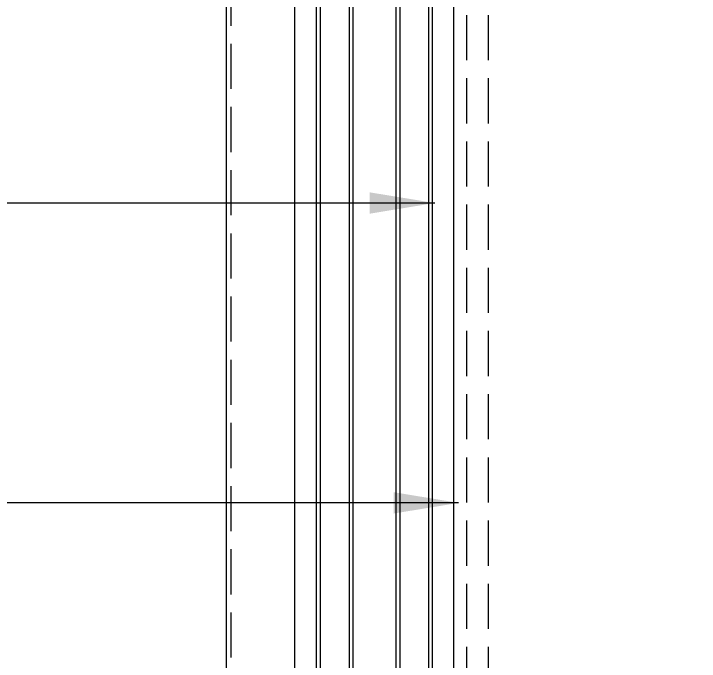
# Model space of a CAD drawing. Extents: x -8792 to 174344, y -43961 to 62816.
# Drawn here: x 122779 to 122968.8, y -10642.6 to -10463.2 of the extents above; entities that cross this region are included whole.
import ezdxf
from ezdxf.xclip import XClip

# ---------------------------------------------------------------- set-up
doc = ezdxf.new("R2010")
doc.units = 0
doc.header["$LTSCALE"] = 50
doc.header["$XCLIPFRAME"] = 0
for name, pattern in [('DASH', [0.35, 0.25, -0.1]), ('DOT2', [0.125, 0, -0.125]), ('HIDDEN', [0.375, 0.25, -0.125])]:
    doc.linetypes.add(name, pattern=pattern)
for name, color, linetype in [('#标注', 1, 'Continuous'), ('#玻璃', 130, 'Continuous'), ('#虚线', 8, 'HIDDEN'), ('#铝型材', 3, 'Continuous'), ('#铝型材看线', 90, 'Continuous'), ('A-FLOR-OTLN', 4, 'DOT2'), ('吊顶', 7, 'Continuous')]:
    doc.layers.add(name, color=color, linetype=linetype)
doc.styles.add('JHZX', font='jrs.shx', dxfattribs={"width": 0.6, "bigfont": 'jhz.shx'})
doc.dimstyles.new('JZBZ-12', dxfattribs={"dimscale": 12, "dimtxt": 3, "dimasz": 1.5, "dimexe": 1, "dimexo": 1, "dimgap": 0.5, "dimtad": 1, "dimdec": 0, "dimdsep": 46, "dimtxsty": 'JHZX', "dimblk1": 'ARCHTICK', "dimblk2": 'ARCHTICK', "dimsah": 1, "dimcen": 0, "dimclrd": 1, "dimclre": 1, "dimclrt": 2, "dimadec": 3, "dimazin": 2, "dimtfac": 1, "dimtdec": 0, "dimtix": 1, "dimtmove": 0, "dimatfit": 3, "dimfxl": 0, "dimtolj": 1, "dimlwd": -1, "dimlwe": -1, "dimarcsym": 0})

# ---------------------------------------------------------------- blocks, each defined once
blk = doc.blocks.new('A$Cbd8d7c8c')
at = {"layer": 'A-FLOR-OTLN', "color": 8}
blk.add_lwpolyline([(-22721.24937731028, -15689.86968211655), (-43719.41647269274, -33393.16188598087, 0.413755730742382), (-43991.60535459826, -36560.98194338084, 0.1896724665796431), (122158.1740942716, -126683.0426204044, 0.414786072981368), (124666.0152100509, -124719.4948140864), (133885.1673546026, -48361.88285301649, 0.379931253570586), (116453.2507597166, -23207.94787260017, 0.2364517045148016)], format="xyb", dxfattribs=at)
at = {"layer": '吊顶', "const_width": 3}
blk.add_lwpolyline([(36525.16269515478, -42886.23891143122, 0.056654023901928), (31389.80361110461, -41079.322920529), (30859.08537955373, -40957.77536884585, -0.1125361045485018), (21289.4537036519, -36343.71662567847, -0.0289167358602449), (3039.011338204145, -19971.01165417739, 0.4135317777718731), (-633.6185435920488, -19953.37917324936), (-31397.94016679469, -50352.84389940772, 0.4147813061863365), (-31416.3285705545, -54033.31448566628, 0.1704916733923174), (123964.2830003048, -129414.7104053417, 0.4125640170375961), (126841.1750901889, -127143.2247624403), (136317.5030562885, -48655.55449670245, 1.269194860891986), (87076.80076918215, -54393.31561949174)], format="xyb", dxfattribs=at)
blk = doc.blocks.new('*U130')
at = {"layer": '#玻璃', "color": 8, "linetype": 'Continuous'}
for p, q in [((0, 1), (690.1756986856342, 0.9999999999999822)), ((0, -7), (690.1756986856342, -7.000000000000018)), ((-5.355104804039001e-09, -20.99999999813735), (690.1756986802791, -20.99999999813737)), ((-5.355104804039001e-09, -28.99999999813735), (690.1756986802791, -28.99999999813737))]:
    blk.add_line(p, q, dxfattribs=at)
at = {"layer": '#玻璃', "color": 130}
for points in [[(690.1756986856342, -8.000000000000018), (1, -8), (0, -7), (0, 1), (1, 2), (690.1756986856342, 1.999999999999982)], [(690.1756986802791, -29.99999999813737), (0.9999999946448952, -29.99999999813735), (-5.355104804039001e-09, -28.99999999813735), (-5.355104804039001e-09, -20.99999999813735), (0.9999999946448952, -19.99999999813735), (690.1756986802791, -19.99999999813737)]]:
    blk.add_lwpolyline(points, dxfattribs=at)
blk = doc.blocks.new('_ARCHTICK')
at = {"color": 0, "linetype": 'ByBlock', "const_width": 0.15}
blk.add_lwpolyline([(-0.5, -0.5), (0.5, 0.5)], dxfattribs=at)

msp = doc.modelspace()

# ---------------------------------------------------------------- linework, layer by layer
at = {"layer": '#虚线', "color": 8, "linetype": 'DASH'}
for p, q in [((122904.3559064542, -9816.107412668716, 6.467716604999432e-09), (122904.3559064542, -10991.56792230312)), ((122910.3559064542, -9816.107412668716, 6.467716604999348e-09), (122910.3559064542, -10991.56792230312)), ((122839.2604965899, -10991.56792230312), (122839.2604965899, -10293.89222346096))]:
    msp.add_line(p, q, dxfattribs=at)
at = {"layer": '#铝型材', "ltscale": 10, "elevation": 2.611484023276176e-10}
msp.add_lwpolyline([(122900.8758786931, -10991.56792230312), (122900.8758786931, -9816.107412668716), (123105.3559283031, -9816.107412668716), (123105.3559283031, -10991.56792230871)], dxfattribs=at)
at = {"layer": '#铝型材', "ltscale": 10}
msp.add_lwpolyline([(122856.8604965899, -10991.56792230312), (122856.8604965899, -10293.89222346096), (122837.8604965899, -10293.89222346096), (122837.8604965899, -10991.56792230312)], dxfattribs=at)
at = {"layer": '#铝型材看线'}
msp.add_line((122900.87590906, -10991.56792230318), (122900.87590906, -10328.89226264683), dxfattribs=at)

# ---------------------------------------------------------------- block references
at = {"layer": '#玻璃', "rotation": 270}
msp.add_blockref('*U130', (122892.8690074868, -10301.3922236229), dxfattribs=at)
at = {"ltscale": 10}
ref = msp.add_blockref('A$Cbd8d7c8c', (22321.9819401807, 94074.68456757195), dxfattribs=at)
XClip(ref).set_block_clipping_path([(76291.00630252008, -72283.99184971683), (103268.9259821397, -47877.30861059863)])

# ---------------------------------------------------------------- leaders
at = {"layer": '#标注', "ltscale": 10}
for points in [[(122895.5522873352, -10515.66912691605), (122589.7092014778, -10515.66912691605)], [(122902.1752528154, -10598.71605235922), (122589.7092014778, -10598.71605235922)]]:
    msp.add_leader(points, dimstyle='JZBZ-12', dxfattribs=at)

doc.saveas('drawing.dxf')
